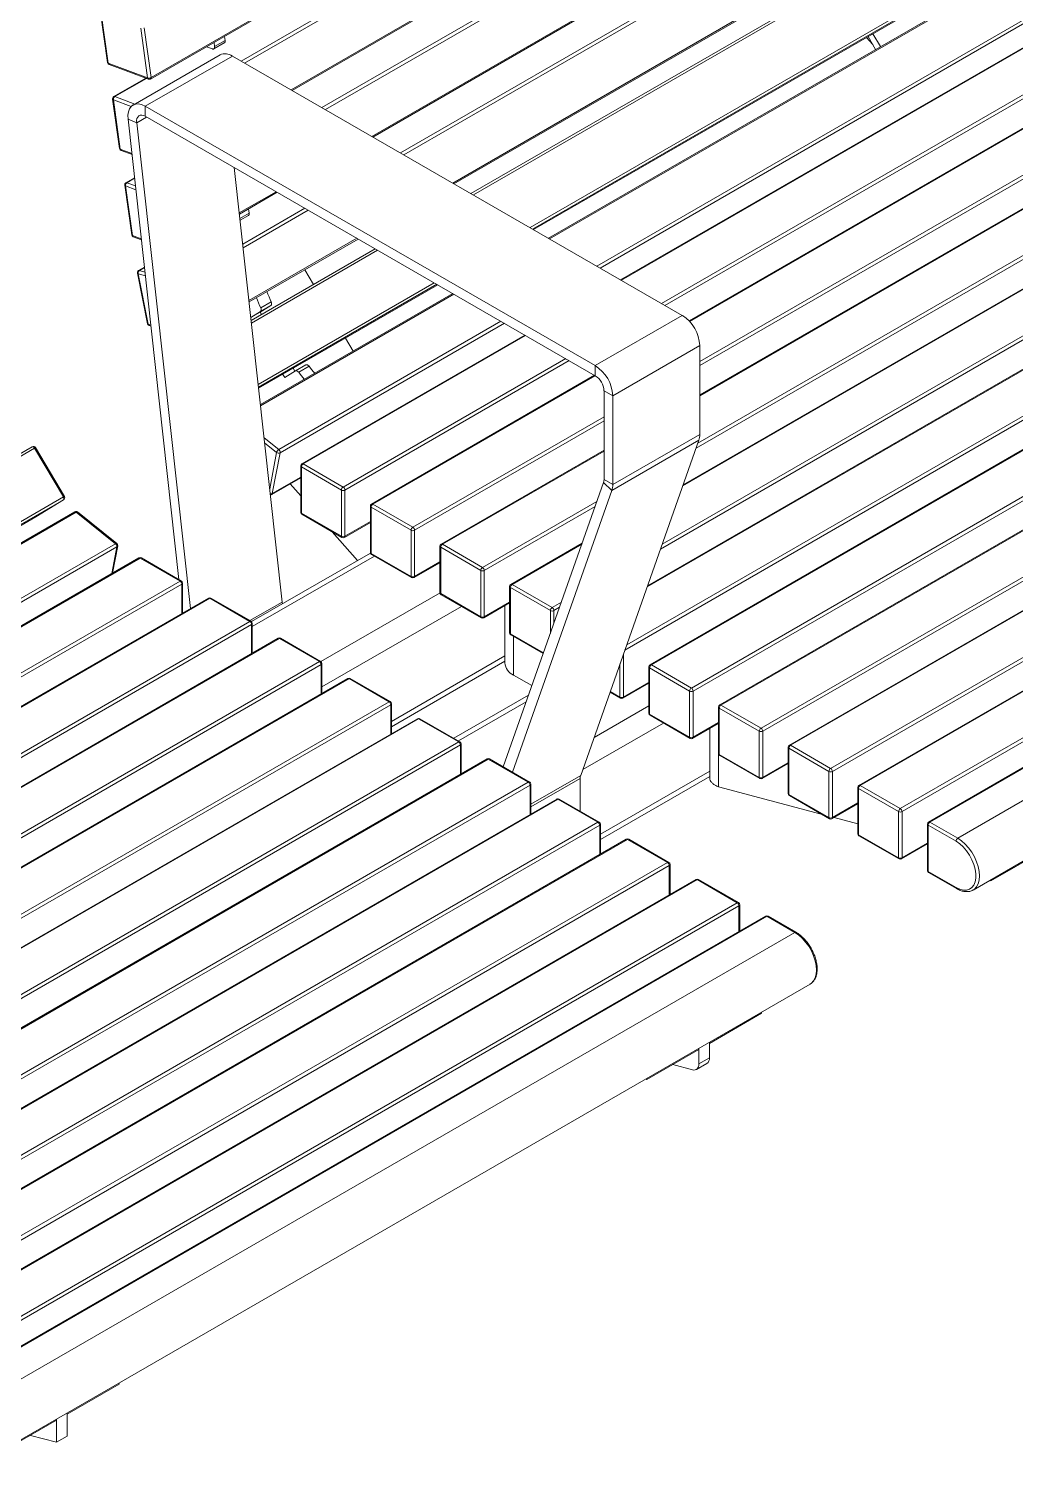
# Model space of a CAD drawing. Header units: millimetres. Extents: x 2717 to 8657, y -3129 to 1071.
# Drawn here: x 7365.6 to 7562, y -1541.7 to -1256.9 of the extents above; entities that cross this region are included whole.
import ezdxf

# ---------------------------------------------------------------- set-up
doc = ezdxf.new("R2010")
doc.units = ezdxf.units.MM

# ---------------------------------------------------------------- blocks, each defined once
blk = doc.blocks.new('izometria')
at = {"color": 7, "linetype": 'Continuous', "lineweight": 15}
for p, q in [((4527.32, 3224.99), (4861.78, 3418.07)), ((4527.52, 3225.6), (4861.98, 3418.68)), ((4564.11, 3232.25), (4863.25, 3404.94)), ((4864.07, 3403.81), (4565.51, 3231.45)), ((4584.36, 3220.58), (4866.89, 3383.68)), ((4584.79, 3220.33), (4866.69, 3383.07)), ((4596.91, 3213.35), (4868.16, 3369.94)), ((4868.98, 3368.8), (4598.3, 3212.55)), ((4617.16, 3201.68), (4871.8, 3348.68)), ((4617.58, 3201.43), (4871.61, 3348.07)), ((4628.81, 3194.96), (4872.96, 3335.9)), ((4873.82, 3334.82), (4630.18, 3194.17)), ((4650.02, 3182.73), (4877.91, 3314.28)), ((4650.51, 3182.44), (4877.72, 3313.61)), ((4657.44, 3178.45), (4879.91, 3306.89)), ((4880.91, 3306.33), (4658.42, 3177.89)), ((4681.43, 3164.62), (4892.61, 3286.53)), ((4892.63, 3285.36), (4682.45, 3164.03)), ((4682.85, 3163.8), (4881.33, 3278.38)), ((4897.2, 3280.5), (4688.96, 3160.28)), ((4897.84, 3280.36), (4689.4, 3160.03)), ((4708.51, 3149.01), (4913.8, 3267.52)), ((4914.35, 3266.24), (4709.89, 3148.21)), ((4923.25, 3261.74), (4718.25, 3143.39)), ((4923.75, 3261.69), (4718.54, 3143.22)), ((4506.99, 3251.83), (4509.81, 3231.71)), ((4507.27, 3251.56), (4510.1, 3231.44)), ((4734.82, 3133.84), (4940.02, 3252.3)), ((4940.72, 3251.08), (4736.23, 3133.03)), ((4526.11, 3225.45), (4523.29, 3245.58)), ((4524.69, 3245.73), (4527.52, 3225.6)), ((4951.54, 3245.41), (4746.01, 3126.76)), ((4952.04, 3245.36), (4746.22, 3126.54)), ((4550.04, 3238.11), (4552.46, 3237.21)), ((4553.02, 3237.22), (4557.26, 3239.67)), ((4553.32, 3238.13), (4553.07, 3239.86)), ((4553.32, 3238.13), (4557.56, 3240.58)), ((4557.56, 3240.58), (4557.32, 3242.31)), ((4818.11, 3241.89), (4820.62, 3239.02)), ((4818.72, 3242.24), (4821.82, 3236.98)), ((4820.72, 3243.39), (4823.82, 3238.14)), ((4555.53, 3234.82), (4520.17, 3214.41)), ((4525.16, 3213.92), (4560.52, 3234.33)), ((4560.52, 3234.33), (4743.3, 3128.95)), ((4750.38, 3110.17), (4968.3, 3235.97)), ((4969.01, 3234.75), (4750.38, 3108.54)), ((4510.1, 3231.44), (4526.11, 3225.45)), ((4510.45, 3230.91), (4526.47, 3224.92)), ((4979.82, 3229.08), (4750.39, 3096.63)), ((4980.32, 3229.03), (4750.39, 3096.3)), ((4525.38, 3225.33), (4512.39, 3217.84)), ((4525.6, 3225.25), (4512.77, 3217.84)), ((4511.9, 3216.83), (4514.73, 3196.71)), ((4512.18, 3216.56), (4515.01, 3196.44)), ((4519.45, 3213.85), (4512.18, 3216.56)), ((4512.77, 3217.84), (4520.87, 3214.82)), ((4997.29, 3218.42), (4748.9, 3075.03)), ((4749.62, 3077.08), (4996.58, 3219.64)), ((4538.83, 3021.61), (4518.16, 3208.69)), ((4521.67, 3207.22), (4518.16, 3208.69)), ((4521.67, 3207.22), (4525.68, 3209.54)), ((4525.16, 3213.92), (4525.17, 3209.83)), ((4525.16, 3213.92), (4707.95, 3108.54)), ((4525.17, 3209.83), (4707.95, 3104.45)), ((5008.6, 3212.71), (4743.48, 3059.65)), ((5008.1, 3212.75), (4743.63, 3060.08)), ((4543.47, 3009.84), (4521.67, 3207.22)), ((4735.17, 3036.08), (5024.87, 3203.32)), ((5025.58, 3202.09), (4734.45, 3034.03)), ((4515.01, 3196.44), (4519.71, 3194.68)), ((4515.37, 3195.91), (4519.76, 3194.27)), ((5036.89, 3196.38), (4729.02, 3018.65)), ((5036.39, 3196.43), (4729.17, 3019.07)), ((4580.78, 3012.51), (4561.29, 3189.01)), ((5053.86, 3185.76), (4719.99, 2993.02)), ((4720.71, 2995.07), (5053.15, 3186.99)), ((4516.81, 3181.83), (4519.64, 3161.7)), ((4517.1, 3181.56), (4519.92, 3161.44)), ((4521.33, 3179.98), (4517.1, 3181.56)), ((4520.8, 3184.85), (4517.3, 3182.83)), ((4520.82, 3184.66), (4517.68, 3182.84)), ((4517.68, 3182.84), (4521.16, 3181.54)), ((5064.67, 3180.1), (4730.21, 2987.02)), ((5065.17, 3180.05), (4730.71, 2986.97)), ((4563.32, 3170.6), (4578.26, 3179.22)), ((4563.37, 3170.13), (4578.69, 3178.98)), ((4563.58, 3168.27), (4567.4, 3170.48)), ((4563.65, 3167.58), (4567.1, 3169.57)), ((4564.72, 3157.96), (4589.91, 3172.51)), ((4591.28, 3171.72), (4564.88, 3156.47)), ((4567.4, 3170.48), (4567.14, 3172.31)), ((4746.98, 2977.58), (5081.44, 3170.66)), ((5082.14, 3169.44), (4747.68, 2976.35)), ((5092.96, 3163.77), (4758.5, 2970.69)), ((5093.46, 3163.72), (4759, 2970.64)), ((4519.92, 3161.44), (4523.53, 3160.09)), ((4520.28, 3160.91), (4523.58, 3159.67)), ((4567.26, 3134.95), (4611.13, 3160.28)), ((4567.32, 3134.42), (4611.62, 3159.99)), ((4568.15, 3126.91), (4618.54, 3156)), ((4619.53, 3155.43), (4568.26, 3125.84)), ((4775.26, 2961.25), (5109.72, 3154.33)), ((5110.43, 3153.11), (4775.97, 2960.03)), ((4521.95, 3146.11), (4526.04, 3125.57)), ((4522.23, 3145.89), (4526.31, 3125.36)), ((4525.19, 3145.07), (4522.23, 3145.89)), ((4524.81, 3148.54), (4522.43, 3147.17)), ((4524.82, 3148.39), (4522.75, 3147.19)), ((4522.75, 3147.19), (4525.03, 3146.56)), ((4590.03, 3147.53), (4593.55, 3141.57)), ((5121.24, 3147.44), (4786.78, 2954.36)), ((5121.74, 3147.39), (4787.28, 2954.31)), ((4571.02, 3100.88), (4642.54, 3142.17)), ((4643.56, 3141.58), (4571.14, 3099.77)), ((4571.19, 3099.34), (4643.96, 3141.35)), ((4650.06, 3137.83), (4571.92, 3092.72)), ((4650.5, 3137.57), (4571.98, 3092.24)), ((4572.03, 3131.97), (4576.28, 3134.42)), ((4803.54, 2944.92), (5138.01, 3138)), ((5138.71, 3136.78), (4804.25, 2943.7)), ((4568.01, 3128.1), (4571.91, 3130.51)), ((4571.79, 3130.26), (4568.02, 3128.08)), ((4571.79, 3130.26), (4576.15, 3132.96)), ((4572.34, 3129.33), (4571.79, 3130.26)), ((4576.15, 3132.96), (4571.91, 3130.51)), ((4707.95, 3108.54), (4743.3, 3128.95)), ((5149.53, 3131.11), (4815.06, 2938.03)), ((5150.03, 3131.06), (4815.56, 2937.98)), ((4526.31, 3125.36), (4527.4, 3125.05)), ((4526.75, 3124.8), (4527.45, 3124.61)), ((4579.34, 3074.44), (4669.61, 3126.56)), ((4671, 3125.76), (4579.89, 3073.16)), ((4831.83, 2928.6), (5166.29, 3121.68)), ((4679.35, 3120.94), (4588.79, 3068.66)), ((4679.65, 3120.77), (4589.29, 3068.61)), ((4606.47, 3119.71), (4609.57, 3114.45)), ((4715.02, 3096.29), (4750.38, 3116.7)), ((4750.38, 3116.7), (4750.4, 3080.62)), ((5167, 3120.45), (4832.54, 2927.37)), ((5177.81, 3116.21), (4843.35, 2923.13)), ((5178.31, 3116.16), (4843.85, 2923.08)), ((4605.55, 3059.22), (4695.92, 3111.39)), ((4697.34, 3110.57), (4606.26, 3058)), ((4581.78, 3103.71), (4581.01, 3105.01)), ((4586.15, 3106.4), (4581.78, 3103.71)), ((4585.95, 3106.28), (4585.26, 3107.46)), ((4586.15, 3106.4), (4590.39, 3108.85)), ((4591.71, 3108.29), (4587.47, 3105.84)), ((4707.66, 3104.62), (4617.07, 3052.33)), ((4707.95, 3104.45), (4617.57, 3052.28)), ((4707.95, 3104.45), (4707.95, 3108.54)), ((5189.64, 3109.62), (4855.18, 2916.54)), ((4715.02, 3096.29), (4711.49, 3098.33)), ((4711.49, 3098.33), (4711.51, 3062.25)), ((4715.02, 3096.29), (4715.04, 3060.21)), ((4633.84, 3042.89), (4711.49, 3087.72)), ((4861.42, 2895.51), (5195.89, 3088.59)), ((4711.49, 3086.09), (4634.55, 3041.67)), ((4256.74, 2947.14), (4479.22, 3075.57)), ((4480.22, 3075.01), (4257.72, 2946.57)), ((4491.91, 3055.21), (4480.22, 3075.01)), ((4492.28, 3055.42), (4480.59, 3075.22)), ((4573.42, 3079.2), (4579.34, 3074.44)), ((4578.49, 3073.31), (4573.64, 3077.22)), ((4750.03, 3078.21), (4702.01, 2942.04)), ((4714.67, 3057.8), (4750.03, 3078.21)), ((4715.04, 3060.21), (4750.4, 3080.62)), ((4575.7, 3058.52), (4578.49, 3073.31)), ((4579.89, 3073.16), (4576.76, 3056.54)), ((4711.5, 3074.19), (4645.36, 3036)), ((4711.5, 3073.85), (4645.86, 3035.95)), ((4588.29, 3067.79), (4588.29, 3049.01)), ((4604.85, 3058), (4588.58, 3067.38)), ((4588.58, 3067.38), (4588.58, 3048.6)), ((4589.29, 3068.61), (4605.55, 3059.22)), ((4576.56, 3056.24), (4588.29, 3063.01)), ((4576.76, 3056.54), (4588.29, 3063.2)), ((4584.05, 3060.56), (4588.29, 3055.7)), ((4604.85, 3039.22), (4604.85, 3058)), ((4606.26, 3058), (4606.26, 3039.22)), ((4711.32, 3061.05), (4670.59, 2945.54)), ((4714.67, 3057.8), (4674.33, 2943.38)), ((4714.67, 3057.8), (4711.32, 3061.05)), ((4711.51, 3062.25), (4715.04, 3060.21)), ((4280.74, 2933.3), (4491.91, 3055.21)), ((4491.93, 3054.05), (4281.76, 2932.71)), ((4480.63, 3047.06), (4491.93, 3054.05)), ((4480.65, 3047.07), (4491.95, 3054.06)), ((4491.93, 3054.05), (4491.95, 3054.06)), ((4617.57, 3052.28), (4633.84, 3042.89)), ((4662.12, 3026.56), (4708.63, 3053.41)), ((4282.15, 2932.48), (4480.63, 3047.06)), ((4496.51, 3049.18), (4288.26, 2928.96)), ((4497.14, 3049.04), (4288.7, 2928.71)), ((4480.63, 3047.06), (4480.65, 3047.07)), ((4513.1, 3036.2), (4497.14, 3049.04)), ((4513.59, 3036.26), (4497.63, 3049.1)), ((4588.58, 3048.6), (4604.85, 3039.22)), ((4588.79, 3048.15), (4605.05, 3038.76)), ((4616.57, 3051.46), (4616.57, 3032.68)), ((4633.13, 3041.67), (4616.87, 3051.06)), ((4616.87, 3051.06), (4616.87, 3032.28)), ((4707.91, 3051.36), (4662.83, 3025.34)), ((4601.13, 3041.02), (4611.33, 3029.37)), ((4606.05, 3038.76), (4616.57, 3044.83)), ((4606.26, 3039.22), (4616.57, 3045.17)), ((4633.13, 3022.89), (4633.13, 3041.67)), ((4634.55, 3041.67), (4634.55, 3022.89)), ((4307.81, 2917.69), (4513.1, 3036.2)), ((4513.66, 3034.92), (4309.2, 2916.89)), ((4511.62, 3024.11), (4513.66, 3034.92)), ((4511.86, 3024.25), (4513.95, 3035.3)), ((4644.86, 3035.14), (4644.86, 3016.36)), ((4661.42, 3025.34), (4645.15, 3034.73)), ((4645.15, 3034.73), (4645.15, 3015.95)), ((4645.86, 3035.95), (4662.12, 3026.56)), ((4702.64, 3036.41), (4673.64, 3019.67)), ((4702.49, 3035.99), (4674.14, 3019.62)), ((4522.56, 3030.42), (4317.55, 2912.08)), ((4523.06, 3030.37), (4317.85, 2911.91)), ((4539.32, 3020.98), (4523.06, 3030.37)), ((4539.82, 3021.03), (4523.56, 3030.42)), ((4616.61, 3032.42), (4568.32, 3004.54)), ((4618.2, 3031.17), (4568.6, 3002.54)), ((4616.87, 3032.28), (4633.13, 3022.89)), ((4617.07, 3031.82), (4633.34, 3022.43)), ((4634.34, 3022.43), (4644.86, 3028.5)), ((4634.55, 3022.89), (4644.86, 3028.84)), ((4661.42, 3006.56), (4661.42, 3025.34)), ((4662.83, 3025.34), (4662.83, 3006.56)), ((4334.12, 2902.52), (4539.32, 3020.98)), ((4540.03, 3019.76), (4335.53, 2901.71)), ((4540.03, 3007.85), (4540.03, 3019.76)), ((4540.32, 3008.02), (4540.32, 3020.17)), ((4673.14, 3018.81), (4673.14, 3000.03)), ((4689.7, 3009.01), (4673.44, 3018.4)), ((4673.44, 3018.4), (4673.44, 2999.62)), ((4674.14, 3019.62), (4690.41, 3010.24)), ((4550.84, 3014.09), (4345.32, 2895.45)), ((4551.34, 3014.04), (4345.52, 2895.23)), ((4567.6, 3004.66), (4551.34, 3014.04)), ((4568.1, 3004.71), (4551.84, 3014.09)), ((4567.68, 3004.95), (4580.78, 3012.51)), ((4644.87, 3016.2), (4596.52, 2988.29)), ((4645.15, 3015.95), (4661.42, 3006.56)), ((4645.36, 3015.49), (4661.62, 3006.1)), ((4662.62, 3006.1), (4673.14, 3012.17)), ((4662.83, 3006.56), (4673.14, 3012.51)), ((4671.26, 3011.09), (4671.26, 2987.74)), ((4690.41, 3010.24), (4694.17, 3012.41)), ((4540.33, 3008.03), (4540.32, 3008.1)), ((4653.55, 3010.76), (4596.89, 2978.05)), ((4689.7, 2999.72), (4689.7, 3009.01)), ((4693.45, 3010.36), (4691.11, 3009.01)), ((4691.11, 3009.01), (4691.11, 3003.73)), ((4349.69, 2878.85), (4567.6, 3004.66)), ((4568.31, 3003.43), (4349.69, 2877.22)), ((4568.31, 2991.52), (4568.31, 3003.43)), ((4568.6, 2991.69), (4568.6, 3003.84)), ((4673.44, 2999.62), (4686.92, 2991.84)), ((4579.12, 2997.77), (4349.69, 2865.32)), ((4579.62, 2997.72), (4349.69, 2864.98)), ((4595.89, 2988.33), (4579.62, 2997.72)), ((4596.39, 2988.38), (4580.12, 2997.77)), ((4673.64, 2999.16), (4686.82, 2991.56)), ((4674.77, 2998.51), (4674.77, 2982.84)), ((4348.93, 2845.76), (4595.89, 2988.33)), ((4671.26, 2990.6), (4625.17, 2964)), ((4625.17, 2961.83), (4671.26, 2988.44)), ((4719.4, 2991.35), (4719.4, 2973.9)), ((4596.59, 2987.1), (4348.21, 2843.71)), ((4596.59, 2975.19), (4596.59, 2987.1)), ((4596.89, 2975.36), (4596.89, 2987.51)), ((4674.77, 2982.84), (4682.23, 2978.54)), ((4717.98, 2973.9), (4717.98, 2987.34)), ((4729.71, 2986.15), (4729.71, 2967.37)), ((4746.27, 2976.35), (4730, 2985.74)), ((4730, 2985.74), (4730, 2966.96)), ((4730.71, 2986.97), (4746.98, 2977.58)), ((4607.91, 2981.39), (4342.78, 2828.34)), ((4607.41, 2981.44), (4342.93, 2828.76)), ((4624.17, 2972), (4607.91, 2981.39)), ((4624.67, 2972.05), (4608.41, 2981.44)), ((4714.05, 2976.17), (4717.98, 2973.9)), ((4719.19, 2973.44), (4729.71, 2979.52)), ((4719.4, 2973.9), (4729.71, 2979.86)), ((4746.27, 2957.57), (4746.27, 2976.35)), ((4747.68, 2976.35), (4747.68, 2957.57)), ((4624.88, 2970.77), (4333.75, 2802.71)), ((4334.47, 2804.76), (4624.17, 2972)), ((4624.88, 2958.87), (4624.88, 2970.77)), ((4625.17, 2959.04), (4625.17, 2971.18)), ((4680.88, 2974.72), (4650.46, 2957.16)), ((4679.93, 2972.01), (4652.34, 2956.08)), ((4729.71, 2970.38), (4707.48, 2957.54)), ((4713.95, 2975.89), (4718.19, 2973.44)), ((4759, 2970.64), (4775.26, 2961.25)), ((4636.19, 2965.06), (4328.33, 2787.33)), ((4635.69, 2965.11), (4328.48, 2787.76)), ((4652.46, 2955.67), (4636.19, 2965.06)), ((4652.96, 2955.72), (4636.69, 2965.11)), ((4730, 2966.96), (4746.27, 2957.57)), ((4730.21, 2966.51), (4746.48, 2957.12)), ((4758, 2969.82), (4758, 2951.04)), ((4774.55, 2960.03), (4758.29, 2969.42)), ((4758.29, 2969.42), (4758.29, 2950.63)), ((4735.66, 2963.36), (4702.85, 2944.42)), ((4747.48, 2957.12), (4758, 2963.19)), ((4747.68, 2957.57), (4758, 2963.53)), ((4754.43, 2961.13), (4754.43, 2941.05)), ((4757.94, 2963.16), (4757.94, 2937.47)), ((4774.55, 2941.25), (4774.55, 2960.03)), ((4775.97, 2960.03), (4775.97, 2941.25)), ((4653.16, 2954.45), (4319.29, 2761.71)), ((4320.02, 2763.76), (4652.46, 2955.67)), ((4653.16, 2942.54), (4653.16, 2954.45)), ((4653.46, 2942.71), (4653.46, 2954.85)), ((4786.28, 2953.5), (4786.28, 2934.71)), ((4802.84, 2943.7), (4786.57, 2953.09)), ((4786.57, 2953.09), (4786.57, 2934.31)), ((4787.28, 2954.31), (4803.54, 2944.92)), ((4663.98, 2948.78), (4329.52, 2755.7)), ((4664.48, 2948.73), (4330.02, 2755.65)), ((4680.74, 2939.34), (4664.48, 2948.73)), ((4681.24, 2939.39), (4664.98, 2948.78)), ((4758.29, 2950.63), (4774.55, 2941.25)), ((4758.5, 2950.18), (4774.76, 2940.79)), ((4775.97, 2941.25), (4786.28, 2947.2)), ((4681.74, 2930.34), (4702.01, 2942.04)), ((4754.43, 2943.82), (4710.02, 2918.18)), ((4710.02, 2916.02), (4754.43, 2941.65)), ((4775.76, 2940.79), (4786.28, 2946.86)), ((4802.84, 2924.92), (4802.84, 2943.7)), ((4804.25, 2943.7), (4804.25, 2924.92)), ((4346.28, 2746.26), (4680.74, 2939.34)), ((4681.45, 2938.12), (4346.99, 2745.04)), ((4681.45, 2926.21), (4681.45, 2938.12)), ((4681.74, 2929.24), (4701.83, 2940.84)), ((4681.74, 2926.38), (4681.74, 2938.53)), ((4701.83, 2940.84), (4701.83, 2927.5)), ((4757.94, 2937.47), (4799.71, 2926.38)), ((4814.56, 2937.17), (4814.56, 2918.39)), ((4831.12, 2927.37), (4814.86, 2936.76)), ((4814.86, 2936.76), (4814.86, 2917.98)), ((4815.56, 2937.98), (4831.83, 2928.6)), ((4692.26, 2932.45), (4357.8, 2739.37)), ((4692.76, 2932.4), (4358.3, 2739.32)), ((4709.02, 2923.01), (4692.76, 2932.4)), ((4709.52, 2923.06), (4693.26, 2932.45)), ((4786.57, 2934.31), (4802.84, 2924.92)), ((4786.78, 2933.85), (4803.04, 2924.46)), ((4804.04, 2924.46), (4814.56, 2930.53)), ((4804.25, 2924.92), (4814.56, 2930.87)), ((4804.96, 2924.99), (4814.56, 2922.44)), ((4831.12, 2908.59), (4831.12, 2927.37)), ((4832.54, 2927.37), (4832.54, 2908.59)), ((4374.56, 2729.93), (4709.02, 2923.01)), ((4709.73, 2921.79), (4375.27, 2728.71)), ((4709.73, 2909.88), (4709.73, 2921.79)), ((4710.02, 2910.05), (4710.02, 2922.2)), ((4814.86, 2917.98), (4831.12, 2908.59)), ((4842.85, 2922.26), (4842.85, 2903.48)), ((4843.14, 2921.86), (4843.14, 2903.08)), ((4854.47, 2915.32), (4843.14, 2921.86)), ((4843.85, 2923.08), (4855.18, 2916.54)), ((4720.55, 2916.12), (4386.08, 2723.04)), ((4721.05, 2916.08), (4386.58, 2722.99)), ((4737.31, 2906.69), (4721.05, 2916.08)), ((4737.81, 2906.74), (4721.55, 2916.12)), ((4815.06, 2917.52), (4831.33, 2908.13)), ((4832.33, 2908.13), (4842.85, 2914.21)), ((4832.54, 2908.59), (4842.85, 2914.54)), ((4402.85, 2713.61), (4737.31, 2906.69)), ((4889.82, 2911.44), (4868.61, 2899.19)), ((4738.02, 2905.46), (4403.55, 2712.38)), ((4738.02, 2893.55), (4738.02, 2905.46)), ((4738.31, 2893.72), (4738.31, 2905.87)), ((4843.14, 2903.08), (4854.47, 2896.54)), ((4843.35, 2902.62), (4854.68, 2896.08)), ((4748.83, 2899.8), (4414.37, 2706.72)), ((4749.33, 2899.75), (4414.87, 2706.67)), ((4765.59, 2890.36), (4749.33, 2899.75)), ((4766.09, 2890.41), (4749.83, 2899.8)), ((4868.61, 2899.19), (4868.21, 2899.43)), ((4868.61, 2899.66), (4868.61, 2899.19)), ((4431.13, 2697.28), (4765.59, 2890.36)), ((4766.3, 2889.13), (4431.84, 2696.05)), ((4766.3, 2878.65), (4766.3, 2889.13)), ((4766.59, 2878.82), (4766.59, 2889.54)), ((4777.11, 2884.89), (4442.65, 2691.81)), ((4777.61, 2884.84), (4443.15, 2691.76)), ((4788.94, 2878.31), (4777.61, 2884.84)), ((4789.44, 2878.36), (4778.11, 2884.89)), ((4788.94, 2878.31), (4454.48, 2685.23)), ((4460.73, 2664.19), (4795.19, 2857.27)), ((4775.5, 2845.45), (4754.29, 2833.2)), ((4775.5, 2845.91), (4775.5, 2845.45)), ((4728.83, 2818.51), (4750.05, 2830.75)), ((4750.05, 2831.21), (4750.05, 2830.75)), ((4750.05, 2824.9), (4750.05, 2831.21)), ((4754.29, 2833.66), (4754.29, 2833.2)), ((4754.29, 2827.35), (4754.29, 2833.66)), ((4749.01, 2822.61), (4753.25, 2825.06)), ((4750.05, 2824.9), (4754.29, 2827.35)), ((4739.39, 2824.6), (4747.43, 2822.46)), ((4728.43, 2818.74), (4728.83, 2818.51)), ((4728.83, 2818.97), (4728.83, 2818.51)), ((4493.37, 2682.57), (4514.58, 2694.82)), ((4514.58, 2695.28), (4514.58, 2694.82)), ((4489.12, 2680.12), (4467.91, 2667.88)), ((4489.12, 2680.59), (4489.12, 2680.12)), ((4489.12, 2671.14), (4489.12, 2680.59)), ((4493.37, 2683.04), (4493.37, 2682.57)), ((4493.37, 2673.59), (4493.37, 2683.04)), ((4478.47, 2673.97), (4489.12, 2671.14)), ((4493.37, 2673.59), (4489.12, 2671.14))]:
    blk.add_line(p, q, dxfattribs=at)
at = {"color": 7, "linetype": 'Continuous', "lineweight": 15, "flags": 128}
for points in [[(4552.46, 3237.21), (4552.66, 3237.16), (4552.84, 3237.16), (4553.01, 3237.21), (4553.14, 3237.32), (4553.24, 3237.47), (4553.31, 3237.66), (4553.33, 3237.88), (4553.32, 3238.13)], [(4518.16, 3208.69), (4518.11, 3210.27), (4518.31, 3211.68), (4518.75, 3212.88), (4519.43, 3213.83), (4520.3, 3214.48), (4521.36, 3214.83), (4522.55, 3214.85), (4523.83, 3214.54), (4525.16, 3213.92)], [(4521.67, 3207.22), (4521.64, 3208.1), (4521.78, 3208.88), (4522.07, 3209.51), (4522.51, 3209.97), (4523.06, 3210.24), (4523.71, 3210.31), (4524.42, 3210.17), (4525.17, 3209.83)], [(4587.47, 3105.84), (4587.31, 3106.02), (4587.14, 3106.18), (4586.96, 3106.31), (4586.78, 3106.41), (4586.6, 3106.46), (4586.44, 3106.48), (4586.29, 3106.46), (4586.15, 3106.4)], [(4590.39, 3108.85), (4590.53, 3108.91), (4590.68, 3108.93), (4590.85, 3108.91), (4591.02, 3108.85), (4591.2, 3108.76), (4591.38, 3108.63), (4591.55, 3108.47), (4591.71, 3108.29)], [(4479.22, 3075.57), (4479.32, 3075.61), (4479.44, 3075.62), (4479.58, 3075.59), (4479.71, 3075.53), (4479.85, 3075.44), (4479.99, 3075.32), (4480.11, 3075.17), (4480.22, 3075.01)], [(4491.93, 3054.05), (4492.02, 3054.12), (4492.08, 3054.23), (4492.12, 3054.36), (4492.13, 3054.51), (4492.11, 3054.68), (4492.07, 3054.86), (4492, 3055.04), (4491.91, 3055.21)], [(4854.47, 2896.54), (4855.96, 2895.83), (4857.41, 2895.48), (4858.75, 2895.47), (4859.95, 2895.83), (4860.96, 2896.52), (4861.75, 2897.54), (4862.29, 2898.84), (4862.57, 2900.39), (4862.57, 2902.12), (4862.29, 2903.98), (4861.75, 2905.91), (4860.96, 2907.84), (4859.95, 2909.7), (4858.75, 2911.44), (4857.41, 2912.99), (4855.96, 2914.3), (4854.47, 2915.32)], [(4855.18, 2916.54), (4856.71, 2915.5), (4858.2, 2914.18), (4859.59, 2912.62), (4860.86, 2910.87), (4861.95, 2908.99), (4862.83, 2907.02), (4863.48, 2905.03), (4863.88, 2903.08), (4864.01, 2901.23), (4863.88, 2899.54), (4863.48, 2898.05), (4862.83, 2896.81), (4861.95, 2895.87), (4861.39, 2895.49)], [(4795.19, 2857.27), (4795.71, 2857.63), (4796.6, 2858.58), (4797.25, 2859.81), (4797.65, 2861.3), (4797.78, 2863), (4797.65, 2864.85), (4797.25, 2866.8), (4796.6, 2868.78), (4795.71, 2870.75), (4794.62, 2872.64), (4793.36, 2874.39), (4791.96, 2875.95), (4790.48, 2877.26), (4788.94, 2878.31)], [(4747.43, 2822.46), (4747.98, 2822.38), (4748.48, 2822.41), (4748.93, 2822.56), (4749.32, 2822.83), (4749.63, 2823.21), (4749.86, 2823.69), (4750, 2824.26), (4750.05, 2824.9)]]:
    blk.add_lwpolyline(points, dxfattribs=at)
at = {"color": 7, "linetype": 'Continuous', "lineweight": 15}
for centre, radius, start, end in [((4556.74, 3240.34), 0.853, 307.96863, 16.10727), ((4557.6, 3230.32), 4.95, 53.93692, 114.80339), ((4510.8, 3231.84), 1, 187.98792, 249.5107), ((4510.18, 3231.81), 0.378, 195.3528, 257.54043), ((4510.71, 3231.46), 0.609, 182.47893, 245.60656), ((4526.64, 3227.22), 1.84, 253.47624, 298.56265), ((4526.72, 3225.48), 0.609, 182.47893, 245.60656), ((4526.82, 3225.86), 1, 249.5107, 299.99731), ((4526.95, 3225.45), 0.586, 309.1268, 14.9491), ((4512.89, 3216.97), 1, 119.99731, 187.98792), ((4512.27, 3216.93), 0.378, 195.3528, 257.54043), ((4513.52, 3216.73), 1.34, 123.90415, 187.13133), ((4512.59, 3217.46), 0.425, 65.03672, 117.68825), ((4515.72, 3196.84), 1, 187.98792, 249.5107), ((4515.09, 3196.81), 0.378, 195.3528, 257.54043), ((4515.62, 3196.46), 0.609, 182.47893, 245.60656), ((4517.8, 3181.97), 1, 119.99731, 187.98792), ((4517.18, 3181.93), 0.378, 195.3528, 257.54043), ((4518.43, 3181.73), 1.34, 123.90415, 187.13133), ((4517.5, 3182.46), 0.425, 65.03672, 117.68825), ((4566.59, 3170.24), 0.845, 307.60262, 16.47329), ((4520.63, 3161.84), 1, 187.98792, 249.5107), ((4520, 3161.8), 0.378, 195.3528, 257.54043), ((4520.53, 3161.46), 0.609, 182.47893, 245.60656), ((4522.93, 3146.3), 1, 119.99731, 191.25183), ((4522.26, 3146.22), 0.327, 200.06222, 264.12881), ((4523.48, 3146.14), 1.28, 124.4791, 191.23453), ((4522.62, 3146.8), 0.409, 71.49636, 118.02896), ((4677.41, 3177.32), 114.72, 201.0271, 203.28542), ((4681.66, 3179.77), 114.72, 201.0271, 203.28542), ((4575.29, 3133.77), 1.18, 317.14095, 33.27653), ((4571.04, 3131.32), 1.18, 317.14095, 33.27653), ((4735.03, 3116), 15.37, 2.62734, 57.41641), ((4527.02, 3125.76), 1, 191.25183, 254.48658), ((4526.34, 3125.68), 0.327, 200.06222, 264.12881), ((4526.97, 3125.43), 0.667, 186.27008, 250.46231), ((4676.65, 3175.24), 113, 217.88982, 219.73132), ((4680.89, 3177.69), 113, 217.88982, 219.73132), ((4699.67, 3095.59), 15.37, 2.62734, 57.41641), ((4703.81, 3097.98), 7.68, 2.62734, 57.41641), ((4479.73, 3074.71), 1, 30.56893, 119.99731), ((4483.12, 3070.2), 5.62, 116.85144, 121.16402), ((4743.15, 3080.51), 7.25, 341.52517, 0.86025), ((4580.32, 3072.83), 1.89, 121.3181, 165.23719), ((4579.31, 3074.35), 1.33, 231.84459, 295.94771), ((4578.42, 3073.28), 1.48, 355.41568, 51.63571), ((4589.29, 3067.79), 1, 119.99731, 180), ((4588.79, 3067.84), 0.503, 185.6948, 245.62534), ((4590.12, 3067.31), 1.54, 122.60548, 177.39452), ((4589, 3068.2), 0.503, 54.38242, 114.30712), ((4606.38, 3057.93), 1.54, 122.60548, 177.39452), ((4605.55, 3059.36), 1.54, 242.60967, 297.39033), ((4604.73, 3057.93), 1.54, 2.60548, 57.39452), ((4707.88, 3062.2), 3.63, 341.52517, 0.86025), ((4707.79, 3060.1), 7.25, 341.52517, 0.86025), ((4494.82, 3050.4), 5.62, 116.85144, 121.16402), ((4491.42, 3054.91), 1, 301.71152, 30.56893), ((4576.2, 3057.63), 1.22, 257.42383, 297.3332), ((4576.06, 3057.1), 1, 264.54141, 299.99731), ((4576.34, 3056.59), 0.418, 302.01743, 353.61069), ((4617.57, 3051.46), 1, 119.99731, 180), ((4618.4, 3050.99), 1.54, 122.60548, 177.39452), ((4617.28, 3051.87), 0.503, 54.38242, 114.30712), ((4497.01, 3048.32), 1, 51.19192, 119.99731), ((4496.71, 3048.62), 0.598, 44.20241, 110.37034), ((4497.43, 3048.69), 0.451, 63.38896, 129.81756), ((4589.29, 3049.01), 1, 180, 240.00269), ((4588.79, 3049.06), 0.503, 185.6948, 245.62534), ((4589.06, 3048.54), 0.48, 172.74417, 235.94365), ((4617.08, 3051.51), 0.503, 185.6948, 245.62534), ((4634.67, 3041.6), 1.54, 122.60548, 177.39452), ((4633.84, 3043.03), 1.54, 242.60967, 297.39033), ((4633.01, 3041.6), 1.54, 2.60548, 57.39452), ((4513.39, 3035.86), 0.451, 63.38896, 129.81756), ((4512.18, 3035.04), 1.48, 355.41568, 51.63571), ((4512.96, 3035.48), 1, 349.31108, 51.19192), ((4513.41, 3035.42), 0.552, 296.94844, 347.48134), ((4605.32, 3039.15), 0.48, 172.74417, 235.94365), ((4605.55, 3040.58), 1.54, 242.60967, 297.39033), ((4605.55, 3039.62), 1, 240.00269, 299.99731), ((4605.77, 3039.16), 0.493, 305.01333, 6.29885), ((4645.86, 3035.14), 1, 119.99731, 180), ((4645.36, 3035.19), 0.503, 185.6948, 245.62534), ((4646.69, 3034.66), 1.54, 122.60548, 177.39452), ((4645.57, 3035.54), 0.503, 54.38242, 114.30712), ((4523.06, 3029.56), 1, 60.00269, 119.99731), ((4522.76, 3029.96), 0.503, 54.38242, 114.30712), ((4523.35, 3029.96), 0.503, 65.69288, 125.61758), ((4617.57, 3032.68), 1, 180, 240.00269), ((4617.08, 3032.73), 0.503, 185.6948, 245.62534), ((4617.34, 3032.22), 0.48, 172.74417, 235.94365), ((4633.84, 3024.25), 1.54, 242.60967, 297.39033), ((4633.61, 3022.83), 0.48, 172.74417, 235.94365), ((4634.06, 3022.83), 0.493, 305.01333, 6.29885), ((4662.95, 3025.27), 1.54, 122.60548, 177.39452), ((4662.12, 3026.7), 1.54, 242.60967, 297.39033), ((4661.29, 3025.27), 1.54, 2.60548, 57.39452), ((4539.61, 3020.58), 0.503, 65.69288, 125.61758), ((4538.49, 3019.69), 1.54, 2.60548, 57.39452), ((4539.32, 3020.17), 1, 0, 60.00269), ((4539.82, 3020.22), 0.503, 294.37466, 354.3052), ((4633.84, 3023.3), 1, 240.00269, 299.99731), ((4674.14, 3018.81), 1, 119.99731, 180), ((4673.64, 3018.86), 0.503, 185.6948, 245.62534), ((4674.97, 3018.33), 1.54, 122.60548, 177.39452), ((4673.85, 3019.22), 0.503, 54.38242, 114.30712), ((4551.34, 3013.23), 1, 60.00269, 119.99731), ((4551.05, 3013.64), 0.503, 54.38242, 114.30712), ((4551.63, 3013.64), 0.503, 65.69288, 125.61758), ((4570.14, 3011.33), 10.71, 2.33347, 6.34767), ((4645.86, 3016.36), 1, 180, 240.00269), ((4645.36, 3016.41), 0.503, 185.6948, 245.62534), ((4645.63, 3015.89), 0.48, 172.74417, 235.94365), ((4661.89, 3006.5), 0.48, 172.74417, 235.94365), ((4662.12, 3007.92), 1.54, 242.60967, 297.39033), ((4662.12, 3006.97), 1, 240.00269, 299.99731), ((4662.34, 3006.5), 0.493, 305.01333, 6.29885), ((4691.23, 3008.94), 1.54, 122.60548, 177.39452), ((4690.41, 3010.38), 1.54, 242.60967, 297.39033), ((4689.58, 3008.94), 1.54, 2.60548, 57.39452), ((4567.9, 3004.25), 0.503, 65.69288, 125.61758), ((4566.78, 3003.36), 1.54, 2.60548, 57.39452), ((4567.6, 3003.84), 1, 0, 60.00269), ((4568.1, 3003.89), 0.503, 294.37466, 354.3052), ((4674.14, 3000.03), 1, 180, 240.00269), ((4673.64, 3000.08), 0.503, 185.6948, 245.62534), ((4673.91, 2999.56), 0.48, 172.74417, 235.94365), ((4579.62, 2996.9), 1, 60.00269, 119.99731), ((4579.33, 2997.31), 0.503, 54.38242, 114.30712), ((4579.92, 2997.31), 0.503, 65.69288, 125.61758), ((4596.18, 2987.92), 0.503, 65.69288, 125.61758), ((4595.06, 2987.03), 1.54, 2.60548, 57.39452), ((4595.89, 2987.51), 1, 0, 60.00269), ((4677.11, 2988.23), 5.87, 184.78227, 246.53787), ((4596.39, 2987.56), 0.503, 294.37466, 354.3052), ((4730.71, 2986.15), 1, 119.99731, 180), ((4730.21, 2986.2), 0.503, 185.6948, 245.62534), ((4731.54, 2985.67), 1.54, 122.60548, 177.39452), ((4730.42, 2986.56), 0.503, 54.38242, 114.30712), ((4607.91, 2980.57), 1, 60.00269, 119.99731), ((4607.62, 2980.98), 0.503, 54.38242, 114.30712), ((4608.2, 2980.98), 0.503, 65.69288, 125.61758), ((4747.8, 2976.28), 1.54, 122.60548, 177.39452), ((4746.98, 2977.72), 1.54, 242.60967, 297.39033), ((4746.15, 2976.28), 1.54, 2.60548, 57.39452), ((4624.47, 2971.59), 0.503, 65.69288, 125.61758), ((4623.34, 2970.7), 1.54, 2.60548, 57.39452), ((4624.17, 2971.18), 1, 0, 60.00269), ((4624.67, 2971.23), 0.503, 294.37466, 354.3052), ((4718.69, 2975.27), 1.54, 242.60967, 297.39033), ((4718.46, 2973.84), 0.48, 172.74417, 235.94365), ((4718.69, 2974.31), 1, 240.00269, 299.99731), ((4718.91, 2973.85), 0.493, 305.01333, 6.29885), ((4759, 2969.82), 1, 119.99731, 180), ((4759.82, 2969.35), 1.54, 122.60548, 177.39452), ((4758.7, 2970.23), 0.503, 54.38242, 114.30712), ((4636.19, 2964.24), 1, 60.00269, 119.99731), ((4635.9, 2964.65), 0.503, 54.38242, 114.30712), ((4636.49, 2964.65), 0.503, 65.69288, 125.61758), ((4730.71, 2967.37), 1, 180, 240.00269), ((4730.21, 2967.42), 0.503, 185.6948, 245.62534), ((4730.48, 2966.9), 0.48, 172.74417, 235.94365), ((4758.5, 2969.87), 0.503, 185.6948, 245.62534), ((4776.09, 2959.96), 1.54, 122.60548, 177.39452), ((4775.26, 2961.39), 1.54, 242.60967, 297.39033), ((4774.43, 2959.96), 1.54, 2.60548, 57.39452), ((4652.75, 2955.26), 0.503, 65.69288, 125.61758), ((4651.63, 2954.38), 1.54, 2.60548, 57.39452), ((4652.46, 2954.85), 1, 0, 60.00269), ((4652.96, 2954.9), 0.503, 294.37466, 354.3052), ((4746.74, 2957.51), 0.48, 172.74417, 235.94365), ((4746.98, 2958.94), 1.54, 242.60967, 297.39033), ((4746.98, 2957.98), 1, 240.00269, 299.99731), ((4747.19, 2957.52), 0.493, 305.01333, 6.29885), ((4787.28, 2953.5), 1, 119.99731, 180), ((4786.78, 2953.55), 0.503, 185.6948, 245.62534), ((4788.11, 2953.02), 1.54, 122.60548, 177.39452), ((4786.99, 2953.9), 0.503, 54.38242, 114.30712), ((4664.48, 2947.92), 1, 60.00269, 119.99731), ((4664.18, 2948.32), 0.503, 54.38242, 114.30712), ((4664.77, 2948.32), 0.503, 65.69288, 125.61758), ((4759, 2951.04), 1, 180, 240.00269), ((4758.5, 2951.09), 0.503, 185.6948, 245.62534), ((4758.76, 2950.57), 0.48, 172.74417, 235.94365), ((4705.45, 2940.89), 3.63, 161.52517, 180.86025), ((4775.26, 2942.61), 1.54, 242.60967, 297.39033), ((4775.03, 2941.19), 0.48, 172.74417, 235.94365), ((4775.48, 2941.19), 0.493, 305.01333, 6.29885), ((4804.37, 2943.63), 1.54, 122.60548, 177.39452), ((4803.54, 2945.06), 1.54, 242.60967, 297.39033), ((4802.72, 2943.63), 1.54, 2.60548, 57.39452), ((4681.03, 2938.93), 0.503, 65.69288, 125.61758), ((4679.91, 2938.05), 1.54, 2.60548, 57.39452), ((4680.74, 2938.53), 1, 0, 60.00269), ((4681.24, 2938.58), 0.503, 294.37466, 354.3052), ((4775.26, 2941.65), 1, 240.00269, 299.99731), ((4815.56, 2937.17), 1, 119.99731, 180), ((4815.07, 2937.22), 0.503, 185.6948, 245.62534), ((4816.39, 2936.69), 1.54, 122.60548, 177.39452), ((4815.27, 2937.57), 0.503, 54.38242, 114.30712), ((4692.76, 2931.59), 1, 60.00269, 119.99731), ((4692.47, 2931.99), 0.503, 54.38242, 114.30712), ((4693.05, 2931.99), 0.503, 65.69288, 125.61758), ((4787.28, 2934.71), 1, 180, 240.00269), ((4786.78, 2934.76), 0.503, 185.6948, 245.62534), ((4787.05, 2934.25), 0.48, 172.74417, 235.94365), ((4803.31, 2924.86), 0.48, 172.74417, 235.94365), ((4803.54, 2926.28), 1.54, 242.60967, 297.39033), ((4803.54, 2925.33), 1, 240.00269, 299.99731), ((4803.76, 2924.86), 0.493, 305.01333, 6.29885), ((4832.66, 2927.3), 1.54, 122.60548, 177.39452), ((4831.83, 2928.74), 1.54, 242.60967, 297.39033), ((4831, 2927.3), 1.54, 2.60548, 57.39452), ((4709.32, 2922.61), 0.503, 65.69288, 125.61758), ((4708.2, 2921.72), 1.54, 2.60548, 57.39452), ((4709.02, 2922.2), 1, 0, 60.00269), ((4709.52, 2922.25), 0.503, 294.37466, 354.3052), ((4815.56, 2918.39), 1, 180, 240.00269), ((4815.07, 2918.44), 0.503, 185.6948, 245.62534), ((4815.33, 2917.92), 0.48, 172.74417, 235.94365), ((4843.85, 2922.26), 1, 119.99731, 180), ((4843.35, 2922.31), 0.503, 185.6948, 245.62534), ((4844.68, 2921.79), 1.54, 122.60548, 177.39452), ((4843.56, 2922.67), 0.503, 54.38242, 114.30712), ((4721.05, 2915.26), 1, 60.00269, 119.99731), ((4720.75, 2915.67), 0.503, 54.38242, 114.30712), ((4721.34, 2915.67), 0.503, 65.69288, 125.61758), ((4856, 2915.25), 1.54, 122.60548, 177.39452), ((4737.6, 2906.28), 0.503, 65.69288, 125.61758), ((4736.48, 2905.39), 1.54, 2.60548, 57.39452), ((4737.31, 2905.87), 1, 0, 60.00269), ((4831.83, 2909.95), 1.54, 242.60967, 297.39033), ((4831.6, 2908.53), 0.48, 172.74417, 235.94365), ((4831.83, 2909), 1, 240.00269, 299.99731), ((4832.05, 2908.54), 0.493, 305.01333, 6.29885), ((4737.81, 2905.92), 0.503, 294.37466, 354.3052), ((4843.85, 2903.48), 1, 180, 240.00269), ((4843.35, 2903.53), 0.503, 185.6948, 245.62534), ((4843.63, 2903.02), 0.493, 173.70115, 234.98667), ((4749.33, 2898.93), 1, 60.00269, 119.99731), ((4749.04, 2899.34), 0.503, 54.38242, 114.30712), ((4749.62, 2899.34), 0.503, 65.69288, 125.61758), ((4854.97, 2896.49), 0.503, 174.3804, 234.29297), ((4765.89, 2889.95), 0.503, 65.69288, 125.61758), ((4764.77, 2889.06), 1.54, 2.60548, 57.39452), ((4765.59, 2889.54), 1, 0, 60.00269), ((4766.09, 2889.59), 0.503, 294.37466, 354.3052), ((4777.61, 2884.03), 1, 60.00269, 119.99731), ((4777.32, 2884.44), 0.503, 54.38242, 114.30712), ((4777.91, 2884.44), 0.503, 65.69288, 125.61758), ((4789.23, 2877.9), 0.504, 65.97244, 125.59318), ((4751.83, 2827.08), 2.48, 305.16677, 6.14541)]:
    blk.add_arc(centre, radius, start, end, dxfattribs=at)
for points, knots in [([(4757.94, 2937.47), (4757.49, 2937.67), (4756.57, 2938.06), (4755.54, 2938.81), (4754.82, 2939.63), (4754.45, 2940.39), (4754.46, 2940.87), (4754.47, 2941.05)], [0, 0, 0, 0, 0.214815, 0.43586, 0.650685, 0.871739, 1, 1, 1, 1]), ([(4854.68, 2896.08), (4854.93, 2895.94), (4855.68, 2895.53), (4856.93, 2895.06), (4858.38, 2894.8), (4859.74, 2894.87), (4860.76, 2895.12), (4861.24, 2895.44), (4861.37, 2895.52)], [0, 0, 0, 0, 0.109854, 0.31794, 0.525866, 0.730701, 0.929855, 1, 1, 1, 1]), ([(4795, 2857.2), (4795.28, 2857.36), (4795.92, 2857.71), (4796.71, 2858.57), (4797.39, 2859.69), (4797.84, 2861.03), (4798.08, 2862.54), (4798.08, 2864.21), (4797.85, 2865.98), (4797.4, 2867.8), (4796.73, 2869.63), (4795.87, 2871.42), (4794.84, 2873.13), (4793.67, 2874.71), (4792.37, 2876.13), (4791.01, 2877.33), (4790.02, 2878.02), (4789.5, 2878.32), (4789.44, 2878.36)], [0, 0, 0, 0, 0.049127, 0.112901, 0.17709, 0.242798, 0.310129, 0.378469, 0.447135, 0.515715, 0.584152, 0.652483, 0.720781, 0.789125, 0.85758, 0.926238, 0.991509, 1, 1, 1, 1])]:
    blk.add_open_spline(points, degree=3, knots=knots, dxfattribs=at)

msp = doc.modelspace()

# ---------------------------------------------------------------- block references
at = {"xscale": 0.4899999999999999, "yscale": 0.4899999999999999, "zscale": 0.4899999999999999}
msp.add_blockref('izometria', (5171.51, -2847.14), dxfattribs=at)

doc.saveas('drawing.dxf')
